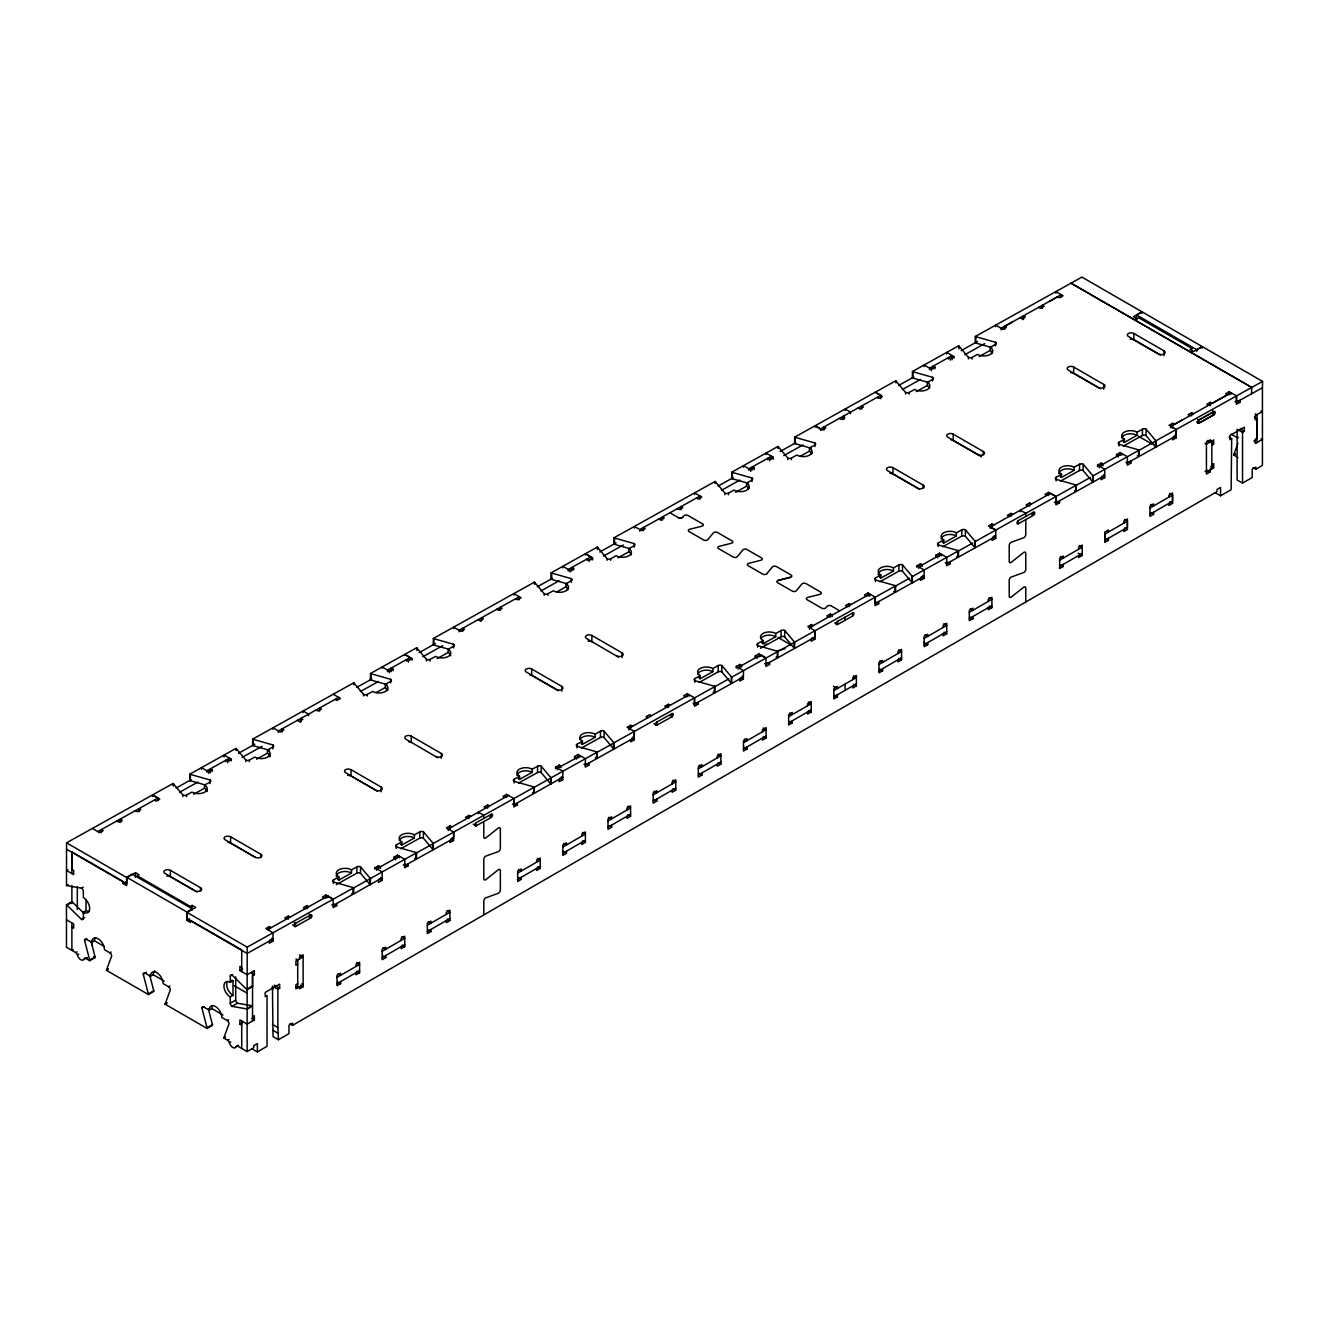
<?xml version="1.0" encoding="UTF-8"?>
<svg xmlns="http://www.w3.org/2000/svg" width="1329" height="1329" viewBox="0 0 1329 1329"><rect width="100%" height="100%" fill="white"/><g stroke="black" fill="none" stroke-linecap="round" stroke-linejoin="round"><path stroke-width="1.5" d="M252.543 971.599L252.543 986.6L247.128 989.723L247.211 947.145L353.697 887.805L353.597 894.118A2.558 1.445 0.9 0 0 353.016 893.852L351.786 893.52M303.128 712.577L303.128 711.015L308.544 714.138L308.544 715.716M478.374 813.747L478.374 812.185L483.789 815.325L483.789 818.448M1127.391 521.084L1127.391 527.347L1104.798 540.388L1104.798 534.125L1127.391 521.084L1124.5 519.423M1169.653 493.341L1172.543 495.019L1172.543 501.266L1149.967 514.306M1254.294 417.223L1257.001 418.801L1257.001 438.271L1255.207 439.301L1255.207 443.487L1262.434 439.301M585.391 554.924L585.408 553.728L592.634 557.898L592.601 559.874M272.993 729.372L273.026 727.794L280.22 731.98L283.841 729.97L282.03 728.923L281.981 732.08M278.425 732.495L278.442 730.917L338.662 697.376M382.154 668.155L382.171 666.975L389.397 671.145L393.019 669.135L392.985 670.713M404.73 655.579L404.747 654.4L411.973 658.569L411.957 660.148M448.238 830.542L448.255 828.964L508.475 795.406M449.983 840.41L449.95 842.52L453.554 840.509L453.687 832.087L446.428 827.934L450.049 825.924L451.86 826.97M453.654 628.7L453.687 627.122L513.891 593.548L513.874 595.093M459.086 631.84L459.103 630.262L519.307 596.688L519.274 599.794M504.837 797.433L503.026 796.403L506.648 794.393L513.891 798.546L513.775 806.952L517.38 804.942L517.413 802.832M512.413 804.095L513.775 804.876L562.748 777.199M583.963 764.225L585.325 764.607M628.899 729.887L628.916 728.309L689.136 694.718L689.103 696.263M630.644 739.755L630.611 741.864L634.215 739.838L634.348 731.432L627.089 727.279L630.71 725.269L632.504 726.298M634.315 528.045L634.348 526.467L641.625 530.603L645.246 528.593L643.435 527.547L643.386 530.703M639.731 531.168L639.764 529.59L699.968 496.049L699.934 499.139M694.535 494.454L694.552 492.926L701.845 497.046L698.24 499.073L696.429 498.026M713.092 692.193L714.321 692.542A2.558 1.445 0.9 0 1 714.919 692.791L715.019 686.478L694.535 697.891L694.436 706.297L698.041 704.287L698.074 702.177M809.56 629.215L809.577 627.637L869.797 594.096L869.764 596.14M811.305 639.099L811.271 641.193L814.876 639.183L814.993 630.777M866.242 596.073L864.448 595.027L868.053 593.016L875.279 597.186L875.08 605.642L878.702 603.632L878.735 601.522M995.637 326.718L995.654 325.14L1002.863 329.326L1006.468 327.316L1004.658 326.286L1004.608 329.426M1001.053 329.858L1001.086 328.28L1012.366 321.983M1055.841 293.177L1055.874 291.599L1081.889 277.096L1262.55 381.406L1262.45 387.719L1236.402 402.222L1235.056 401.441M1061.256 296.832L1061.29 294.722L1049.993 301.002M1170.882 427.888L1170.899 426.327L1182.195 420.03M1172.61 437.773L1172.577 439.866L1176.198 437.856L1176.315 429.45L1262.55 381.406M1231.086 394.348L1231.103 392.769L1212.297 403.252M1125.929 462.243L1127.291 463.024L1176.198 435.779L1176.281 429.466L1169.055 425.297L1172.676 423.286L1174.487 424.316L1227.464 394.796L1225.654 393.749L1229.275 391.739L1236.535 395.892L1236.402 404.315L1240.023 402.305L1240.057 400.195M66.865 885.596A2.558 1.479 60 0 1 66.467 885.43L66.55 842.835L173.036 783.495A2.558 1.445 0.9 0 1 173.385 783.745M101.336 832.735L101.369 829.578L103.18 830.625L99.575 832.635L92.349 828.465M120.291 822.169L120.341 819.013L122.152 820.059L118.53 822.07L116.736 821.023M271.548 938.291L272.91 939.071L247.111 953.458L186.891 918.688L186.99 912.375L195.712 907.508L192.107 905.414L190.296 906.428L137.302 875.828L139.113 874.831L135.492 872.738L126.77 877.605L126.67 883.918L66.45 849.148M135.425 877.472L135.492 872.738M138.964 811.77L139.013 808.613L140.808 809.66L137.203 811.67L135.392 810.624M152.553 796.486L152.569 794.908L158.001 798.031L157.952 800.656M196.891 892.008L170.328 876.675L170.428 870.362A3.837 2.176 0.9 0 0 165.012 870.312A3.837 2.176 0.9 0 0 165.012 873.386L195.114 890.762A3.837 2.176 0.9 0 0 200.529 890.812A3.837 2.176 0.9 0 0 200.529 887.739L170.428 870.362M173.019 785.074L173.036 783.495M173.451 786.203L173.484 783.844L182.937 795.074L182.904 796.652M186.525 796.686L186.542 795.107L191.957 792.084A8.938 5.067 0.9 0 0 204.6 792.217A8.938 5.067 0.9 0 0 204.6 785.04L210.032 782.017A2.558 1.445 0.9 0 0 210.032 779.973L190.396 774.408A2.558 1.445 0.9 0 1 189.798 774.159L189.715 780.472A2.558 1.445 0.9 0 0 190.296 780.721L205.015 784.891M190.296 780.721L190.396 774.408M192.024 910.149L192.107 905.414M201.493 769.209L201.51 767.63L208.736 771.8L212.358 769.79L212.324 771.368M200.48 890.895L200.529 887.739M207.158 791.536A8.938 5.067 0.9 0 0 204.55 788.197L204.6 785.04M206.909 772.348L206.942 770.77L229.518 758.178L229.468 760.819M208.719 773.378L208.736 771.8M209.999 783.595L210.032 779.973M210.48 772.697L210.547 768.743L212.358 769.79M224.069 757.032L224.086 755.055L231.312 759.224L231.296 760.803M225.88 761.766L225.897 760.188L227.708 761.235L231.312 759.224M227.691 762.813L227.708 761.235M255.334 857.438L230.532 843.118L230.631 836.805A3.837 2.176 0.9 0 0 225.216 836.755A3.837 2.176 0.9 0 0 225.216 839.828L255.318 857.222A3.837 2.176 0.9 0 0 260.75 857.271A3.837 2.176 0.9 0 0 260.75 854.198L230.631 836.805M235.897 750.038L235.931 748.46L189.798 774.159M236.346 750.37L236.363 748.792A2.558 1.445 0.9 0 0 235.931 748.46M245.799 761.6L245.815 760.022L236.363 748.792M249.403 761.65L249.437 760.072L254.852 757.048A8.938 5.067 0.9 0 0 267.494 757.181A8.938 5.067 0.9 0 0 267.494 750.005L272.91 746.981A2.558 1.445 0.9 0 0 272.91 744.938L253.291 739.373A2.558 1.445 0.9 0 1 252.693 739.123L252.61 745.436A2.558 1.445 0.9 0 0 253.191 745.685L269.139 750.204M253.191 745.685L253.291 739.373M260.7 857.355L260.75 854.198M270.069 756.865A8.938 5.067 0.9 0 0 267.445 753.161L267.494 750.005M269.338 929.735L269.388 926.579L271.199 927.625M269.322 941.082L269.289 943.175L272.894 941.165L273.026 932.759L265.783 928.589L269.388 926.579M272.894 748.958L272.91 744.938M288.31 919.17L288.36 916.013L290.154 917.06M300.952 721.514L301.002 718.358L302.813 719.388L299.191 721.414L297.38 720.368M306.966 908.77L307.016 905.614L308.826 906.66M310.537 918.106L310.587 914.95L309.258 914.153M319.625 711.115L319.658 707.958L321.468 708.988L317.864 711.015L316.053 709.968M325.937 898.205L325.987 895.048L333.214 899.218L333.114 907.624L336.719 905.614L336.752 903.504M327.798 897.656L327.814 896.078L333.23 899.201M333.463 883.569L333.479 879.948L338.895 876.924A8.938 5.067 0.9 0 1 338.895 869.747A8.938 5.067 0.9 0 1 351.537 869.88L356.953 866.857A2.558 1.445 0.9 0 1 360.574 866.89L370.027 878.12A2.558 1.445 0.9 0 0 370.459 878.469L370.376 884.765A2.558 1.445 0.9 0 1 370.027 884.516M351.537 869.88L351.487 873.037L338.845 880.08L338.895 876.924M377.552 791.353L350.989 776.003L351.089 769.707A3.837 2.176 0.9 0 0 345.656 769.641A3.837 2.176 0.9 0 0 345.656 772.714L375.775 790.107A3.837 2.176 0.9 0 0 381.19 790.157A3.837 2.176 0.9 0 0 381.19 787.084L351.089 769.707M353.664 684.418L353.697 682.84L252.693 739.123M354.112 684.767L354.129 683.189A2.558 1.445 0.9 0 0 353.697 682.84M353.016 893.852L353.099 887.556L333.479 881.991A2.558 1.445 0.9 0 1 333.479 879.948M336.32 884.616L356.87 873.17L356.953 866.857M370.027 878.12L369.927 884.433L360.475 873.203L360.574 866.89M363.565 695.981L363.581 694.402L354.129 683.189M367.169 696.031L367.203 694.452L372.618 691.429A8.938 5.067 0.9 0 0 385.26 691.562A8.938 5.067 0.9 0 0 385.26 684.385L390.676 681.362A2.558 1.445 0.9 0 0 390.676 679.318L371.057 673.753A2.558 1.445 0.9 0 1 370.459 673.504L370.376 679.817A2.558 1.445 0.9 0 0 370.957 680.066L386.905 684.585M370.957 680.066L371.057 673.753M374.928 869.349L374.944 867.771L378.566 865.744L380.36 866.79L380.343 868.369M376.722 870.379L376.755 868.801L399.331 856.225L399.315 857.803M378.516 868.518L378.566 865.744M378.466 880.263L378.433 882.373L382.054 880.346L382.171 871.94L374.944 867.771M381.124 791.818L381.19 787.084M387.769 690.499A8.938 5.067 0.9 0 0 385.211 687.542L385.26 684.385M387.57 671.677L387.586 670.098L410.179 657.523L410.146 659.633M389.38 672.723L389.397 671.145M390.66 682.94L390.676 679.318M391.158 671.643L391.208 668.088L393.019 669.135M393.882 858.767L393.916 857.188L397.521 855.178L404.747 859.348L404.631 867.771L408.236 865.76L408.269 863.651M395.693 859.813L395.726 858.235L393.916 857.188M396.341 848.517L396.374 844.895L401.79 841.872A8.938 5.067 0.9 0 1 401.79 834.712A8.938 5.067 0.9 0 1 414.432 834.828L419.848 831.821A2.558 1.445 0.9 0 1 423.469 831.854L432.922 843.084A2.558 1.445 0.9 0 0 433.354 843.417L433.254 849.729A2.558 1.445 0.9 0 1 432.905 849.48M397.487 857.953L397.521 855.178M414.432 834.828L414.382 837.984L401.74 845.028L401.79 841.872M406.541 661.111L406.558 659.533L408.368 660.579L411.973 658.569M408.335 662.158L408.368 660.579M437.773 757.796L405.877 739.173A3.837 2.176 0.9 0 1 405.877 736.1A3.837 2.176 0.9 0 1 411.292 736.15L411.193 742.462A3.837 2.176 0.9 0 0 408.701 741.798M416.558 649.383L416.592 647.804L370.459 673.504M416.99 650.512L417.024 648.137A2.558 1.445 0.9 0 0 416.592 647.804M415.994 852.504A2.558 1.445 0.9 0 1 416.592 852.769L416.492 859.066A2.558 1.445 0.9 0 0 415.894 858.816L415.994 852.504L396.374 846.938A2.558 1.445 0.9 0 1 396.374 844.895M400.677 848.749L419.765 838.117L419.848 831.821M432.922 843.084L432.822 849.397L423.37 838.167L423.469 831.854M426.459 660.945L426.476 659.367L417.024 648.137M430.064 660.978L430.098 659.4L435.513 656.376A8.938 5.067 0.9 0 0 448.155 656.509A8.938 5.067 0.9 0 0 448.155 649.333L453.571 646.326A2.558 1.445 0.9 0 0 453.571 644.266L433.952 638.717A2.558 1.445 0.9 0 1 433.354 638.452L433.254 644.764A2.558 1.445 0.9 0 0 433.852 645.03L448.571 649.2M433.852 645.03L433.952 638.717M441.328 758.261L441.394 753.526L411.292 736.15M450.714 655.828A8.938 5.067 0.9 0 0 448.106 652.489L448.155 649.333M449.999 829.08L450.049 825.924M453.554 647.904L453.571 644.266M403.302 864.88L404.664 865.677L453.571 838.416L453.654 832.104M462.642 631.408L462.691 628.252L464.502 629.298L460.881 631.308L453.654 627.138L433.354 638.452M468.971 818.514L469.004 815.358L470.815 816.388M491.215 817.435A1.91 1.113 -60 0 0 492.594 815.092A1.91 1.113 -60 0 0 491.265 814.278L476.214 822.668L476.147 825.841L473.257 824.163M487.627 808.115L487.677 804.959L489.487 805.989M476.214 822.668A1.91 1.113 -60 0 0 474.835 825.01A1.91 1.113 -60 0 0 476.164 825.824L491.198 817.451L491.248 814.295M500.269 610.443L500.319 607.287L502.129 608.333L498.508 610.343L496.714 609.297M506.598 797.533L506.648 794.393M513.775 804.876L513.874 798.563M514.107 782.914L514.14 779.276L519.556 776.252A8.938 5.067 0.9 0 1 519.556 769.092A8.938 5.067 0.9 0 1 532.198 769.209L537.614 766.202A2.558 1.445 0.9 0 1 541.235 766.235L550.688 777.465A2.558 1.445 0.9 0 0 551.12 777.797L551.02 784.11A2.558 1.445 0.9 0 1 550.671 783.861M532.198 769.209L532.148 772.365L519.506 779.409L519.556 776.252M558.213 690.681L531.65 675.348L531.733 669.035A3.837 2.176 0.9 0 0 526.317 668.985A3.837 2.176 0.9 0 0 526.317 672.059L556.436 689.435A3.837 2.176 0.9 0 0 561.851 689.502A3.837 2.176 0.9 0 0 561.851 686.428L531.733 669.035M534.324 583.763L534.358 582.185L513.874 593.598L521.101 597.768L517.479 599.778L515.669 598.731M534.773 584.096L534.79 582.517A2.558 1.445 0.9 0 0 534.358 582.185M533.76 786.884A2.558 1.445 0.9 0 1 534.358 787.15L534.258 793.463A2.558 1.445 0.9 0 0 533.66 793.197L533.76 786.884L514.14 781.336A2.558 1.445 0.9 0 1 514.14 779.276M518.443 783.13L537.531 772.514L537.614 766.202M550.688 777.465L550.588 783.778L541.136 772.548L541.235 766.235M544.226 595.326L544.242 593.747L534.79 582.517M547.83 595.359L547.864 593.781L553.279 590.774A8.938 5.067 0.9 0 0 565.921 590.89A8.938 5.067 0.9 0 0 565.921 583.713L571.337 580.707A2.558 1.445 0.9 0 0 571.337 578.647L551.718 573.098A2.558 1.445 0.9 0 1 551.12 572.832L551.02 579.145A2.558 1.445 0.9 0 0 551.618 579.411L567.566 583.929M551.618 579.411L551.718 573.098M555.588 768.677L555.605 767.099L559.21 765.089L561.021 766.135L561.004 767.713M557.383 769.724L557.416 768.145L580.441 755.819M559.177 767.464L559.21 765.089M559.127 779.608L559.094 781.701L562.699 779.691L562.832 771.269L555.605 767.099M562.815 567.898L562.832 566.32L570.058 570.49L573.663 568.48L573.646 570.058M561.785 691.163L561.851 686.428M568.314 589.478A8.938 5.067 0.9 0 0 565.872 586.87L565.921 583.713M568.231 571.021L568.247 569.443L590.824 556.868L590.79 560.024M570.025 572.068L570.058 570.49M571.32 582.285L571.337 578.647M571.802 570.988L571.869 567.433L573.663 568.48M574.543 758.111L574.577 756.533L578.181 754.523L585.408 758.693L585.292 767.115L588.897 765.105L588.93 762.996M576.354 759.158L576.371 757.58L574.577 756.533M577.002 747.862L577.035 744.24L582.451 741.217A8.938 5.067 0.9 0 1 582.451 734.04A8.938 5.067 0.9 0 1 595.093 734.173L600.509 731.149A2.558 1.445 0.9 0 1 604.13 731.183L613.566 742.413L613.483 748.725L604.03 737.495L604.13 731.183M578.132 758.078L578.181 754.523M579.959 757.148L579.992 755.57M595.093 734.173L595.043 737.329L582.401 744.373L582.451 741.217M587.185 560.456L587.219 558.878L589.029 559.924L592.634 557.898M588.996 561.502L589.029 559.924M618.417 657.141L586.538 638.501A3.837 2.176 0.9 0 1 586.538 635.428A3.837 2.176 0.9 0 1 591.953 635.495L591.854 641.807A3.837 2.176 0.9 0 0 587.966 641.226M597.219 548.711L597.236 547.133L551.12 572.832M597.651 549.458L597.685 547.482A2.558 1.445 0.9 0 0 597.236 547.133M596.655 751.849A2.558 1.445 0.9 0 1 597.253 752.098L597.153 758.41A2.558 1.445 0.9 0 0 596.555 758.161L596.655 751.849L577.035 746.283A2.558 1.445 0.9 0 1 577.035 744.24M581.338 748.094L600.409 737.462L600.509 731.149M607.104 560.29L607.137 558.712L597.685 547.482M610.725 560.323L610.742 558.745L616.174 555.721A8.938 5.067 0.9 0 0 628.816 555.854A8.938 5.067 0.9 0 0 628.816 548.678L634.232 545.654A2.558 1.445 0.9 0 0 634.232 543.611L614.613 538.046A2.558 1.445 0.9 0 1 614.015 537.796L613.915 544.109A2.558 1.445 0.9 0 0 614.513 544.358L630.461 548.877M614.513 544.358L614.613 538.046M613.666 742.512A2.558 1.445 0.9 0 0 614.015 742.761L613.915 749.074A2.558 1.445 0.9 0 1 613.566 748.825M621.989 657.606L622.055 652.871L591.953 635.495M631.308 554.808A8.938 5.067 0.9 0 0 628.767 551.834L628.816 548.678M630.66 728.408L630.71 725.269M634.199 547.232L634.232 543.611M585.308 765.006L634.215 737.761L634.315 731.448M671.876 716.78A1.91 1.113 -60 0 0 673.255 714.437A1.91 1.113 -60 0 0 671.926 713.623L656.875 722.012L656.808 725.169L653.918 723.508M668.288 707.443L668.337 704.287L670.148 705.334M656.875 722.012A1.91 1.113 -60 0 0 655.496 724.338A1.91 1.113 -60 0 0 656.825 725.169L671.859 716.796L671.909 713.64M681.029 509.738L681.079 506.582L682.89 507.628L679.269 509.638L677.458 508.592M687.259 696.878L687.309 693.721L694.552 697.858L694.436 704.204L693.073 703.423M694.768 682.242L694.785 678.621L700.217 675.597A8.938 5.067 0.9 0 1 700.217 668.421A8.938 5.067 0.9 0 1 712.859 668.553L718.275 665.53A2.558 1.445 0.9 0 1 721.88 665.563L731.332 676.793L731.249 683.106L721.797 671.876L721.88 665.563M712.859 668.553L712.809 671.71L700.167 678.754L700.217 675.597M714.985 483.091L715.002 481.513L614.015 537.796M715.434 483.44L715.451 481.862A2.558 1.445 0.9 0 0 715.002 481.513M714.321 692.542L714.421 686.229L694.801 680.664A2.558 1.445 0.9 0 1 694.785 678.621M699.104 682.475L718.175 671.843L718.275 665.53M724.87 494.67L724.903 493.092L715.451 481.862M728.491 494.704L728.508 493.125L733.94 490.102A8.938 5.067 0.9 0 0 746.582 490.235A8.938 5.067 0.9 0 0 746.582 483.058L751.998 480.035A2.558 1.445 0.9 0 0 751.998 477.991L732.379 472.426A2.558 1.445 0.9 0 1 731.781 472.177L731.681 478.49A2.558 1.445 0.9 0 0 732.279 478.739L748.227 483.258M732.279 478.739L732.379 472.426M731.432 676.893A2.558 1.445 0.9 0 0 731.781 677.142L731.681 683.455A2.558 1.445 0.9 0 1 731.332 683.206M736.233 668.022L736.266 666.444L739.871 664.434L741.682 665.48L741.665 667.058M738.044 669.068L738.077 667.49L760.653 654.898L766.069 658.038L765.936 666.444L769.557 664.434L769.591 662.34M739.821 667.989L739.871 664.434M739.788 678.936L739.755 681.046L743.36 679.036L743.492 670.613L736.266 666.444M743.459 467.227L743.492 465.648L750.719 469.818L754.324 467.808L754.307 469.386M748.808 488.457A8.938 5.067 0.9 0 0 746.533 486.215L746.582 483.058M748.891 470.366L748.908 468.788L771.484 456.196L771.435 459.352M750.686 471.396L750.719 469.818M751.965 481.613L751.998 477.991M752.48 469.918L752.513 466.761L754.324 467.808M755.204 657.456L755.221 655.878L758.842 653.868L761.102 655.164M757.015 658.503L757.032 656.925L755.221 655.878M757.663 647.206L757.68 643.568L763.095 640.561A8.938 5.067 0.9 0 1 763.095 633.385A8.938 5.067 0.9 0 1 775.754 633.518L781.17 630.494A2.558 1.445 0.9 0 1 784.774 630.527L794.227 641.757L794.127 648.07L784.691 636.84L784.774 630.527M758.793 657.024L758.842 653.868M760.62 656.476L760.653 654.898M775.754 633.518L775.704 636.674L763.062 643.718L763.095 640.561M766.052 454.651L766.069 453.073L773.295 457.242L773.262 459.219M767.846 459.784L767.88 458.206L769.674 459.253L773.295 457.242M769.657 460.831L769.674 459.253M777.88 448.056L777.897 446.478L731.781 472.177M778.312 448.405L778.345 446.826L787.798 458.04L787.765 459.618M777.315 651.177A2.558 1.445 0.9 0 1 777.897 651.443L777.814 657.755A2.558 1.445 0.9 0 0 777.216 657.49L777.315 651.177L757.68 645.628A2.558 1.445 0.9 0 1 757.68 643.568M760.52 648.253L781.07 636.807L781.17 630.494M791.386 459.668L791.403 458.09L796.819 455.066A8.938 5.067 0.9 0 0 809.477 455.199A8.938 5.067 0.9 0 0 809.477 448.023L814.893 444.999A2.558 1.445 0.9 0 0 814.893 442.956L795.257 437.391A2.558 1.445 0.9 0 1 794.676 437.141L794.576 443.454A2.558 1.445 0.9 0 0 795.174 443.703L811.105 448.222M795.174 443.703L795.257 437.391M794.327 641.841A2.558 1.445 0.9 0 0 794.676 642.09L794.576 648.402A2.558 1.445 0.9 0 1 794.227 648.153M811.869 453.77A8.938 5.067 0.9 0 0 809.427 451.179L809.477 448.023M811.404 627.703L811.438 624.547L813.248 625.594M814.86 446.577L814.893 442.956M815.159 427.273L815.192 425.695L820.608 428.835L880.828 395.278L880.762 398.65M820.591 430.413L820.608 428.835M823.963 430.098L824.013 426.941L825.807 427.988L822.202 429.998L814.976 425.828M830.359 617.138L830.409 613.981L832.22 615.028L832.187 616.606M837.586 621.308L837.536 624.464A1.91 1.113 -60 0 1 836.157 623.683A1.91 1.113 -60 0 1 837.536 621.357L852.653 612.918A1.91 1.113 -60 0 1 853.916 613.782A1.91 1.113 -60 0 1 852.537 616.108L837.486 624.497L834.645 622.803M842.918 419.532L842.968 416.376L844.779 417.406L841.174 419.432L839.363 418.386M845.061 620.278L845.128 617.105M849.048 606.738L849.081 603.582L850.892 604.629M852.603 616.075L852.653 612.918M861.591 409.133L861.641 405.976L863.451 407.006L859.83 409.033L858.019 407.986M868.003 596.173L868.053 593.016M875.429 581.587L875.446 577.965L880.861 574.942A8.938 5.067 0.9 0 1 880.861 567.765A8.938 5.067 0.9 0 1 893.52 567.898L898.936 564.875A2.558 1.445 0.9 0 1 902.541 564.908L911.993 576.138L911.893 582.451L902.457 571.221L902.541 564.908M875.279 597.186L875.18 603.499L924.054 576.271L922.691 575.49M893.52 567.898L893.47 571.055L880.828 578.098L880.861 574.942M919.518 489.371L892.955 474.038L893.055 467.725A3.837 2.176 0.9 0 0 887.639 467.658A3.837 2.176 0.9 0 0 887.639 470.732L917.741 488.125A3.837 2.176 0.9 0 0 923.157 488.175A3.837 2.176 0.9 0 0 923.157 485.102L893.055 467.725M895.646 382.436L895.663 380.858L794.676 437.141M896.078 382.785L896.111 381.207L905.564 392.437L905.531 393.999M895.081 585.574A2.558 1.445 0.9 0 1 895.663 585.823L895.58 592.136A2.558 1.445 0.9 0 0 894.982 591.887L895.081 585.574L875.446 580.009A2.558 1.445 0.9 0 1 875.446 577.965M879.765 581.82L898.836 571.188L898.936 564.875M909.152 394.048L909.169 392.47L914.585 389.447A8.938 5.067 0.9 0 0 927.243 389.58A8.938 5.067 0.9 0 0 927.243 382.403L932.659 379.38A2.558 1.445 0.9 0 0 932.659 377.336L913.023 371.771A2.558 1.445 0.9 0 1 912.442 371.522L912.342 377.835A2.558 1.445 0.9 0 0 912.94 378.084L928.871 382.602M912.94 378.084L913.023 371.771M912.093 576.238A2.558 1.445 0.9 0 0 912.442 576.487L912.342 582.8A2.558 1.445 0.9 0 1 911.993 582.534M916.894 567.367L916.927 565.789L920.532 563.778L922.343 564.808L922.309 566.387M918.704 568.397L918.738 566.818L941.314 554.243L941.281 555.821M920.482 566.918L920.532 563.778M920.449 578.281L920.416 580.374L924.02 578.364L924.153 569.958L916.927 565.789M924.12 366.571L924.153 364.993L931.38 369.163L934.985 367.153L934.968 368.731M923.123 488.258L923.157 485.102M929.619 388.151A8.938 5.067 0.9 0 0 927.193 385.56L927.243 382.403M929.552 369.695L929.569 368.116L952.145 355.541L952.079 359.744M931.347 370.741L931.38 369.163M932.626 380.958L932.659 377.336M933.141 368.864L933.174 366.106L934.985 367.153M935.865 556.801L935.882 555.223L939.503 553.196L946.73 557.366L946.597 565.789L950.218 563.778L950.252 561.669M937.676 557.831L937.693 556.253L935.882 555.223M938.307 545.671L938.34 542.913L943.756 539.89A8.938 5.067 0.9 0 1 943.756 532.73A8.938 5.067 0.9 0 1 956.398 532.846L961.831 529.839A2.558 1.445 0.9 0 1 965.435 529.872L974.888 541.102A2.558 1.445 0.9 0 0 975.336 541.435L975.237 547.747A2.558 1.445 0.9 0 1 974.888 547.498M938.324 546.551L938.34 544.973A2.558 1.445 0.9 0 1 938.34 542.913M939.453 556.353L939.503 553.196M956.398 532.846L956.365 536.002L943.706 543.046L943.756 539.89M946.697 353.996L946.73 352.418L953.956 356.587L953.923 358.165M948.507 359.129L948.524 357.551L950.335 358.597L953.956 356.587M950.318 360.176L950.335 358.597M981.516 456.844L953.175 440.48L953.258 434.168A3.837 2.176 0.9 0 0 947.843 434.118A3.837 2.176 0.9 0 0 947.843 437.191L977.961 454.568A3.837 2.176 0.9 0 0 983.377 454.634A3.837 2.176 0.9 0 0 983.377 451.561L953.258 434.168M958.541 347.401L958.558 345.822L912.442 371.522M958.957 348.912L959.006 346.155A2.558 1.445 0.9 0 0 958.558 345.822M957.96 550.522A2.558 1.445 0.9 0 1 958.558 550.787L958.458 557.1A2.558 1.445 0.9 0 0 957.877 556.834L957.96 550.522L938.34 544.973M942.643 546.767L961.731 536.152L961.831 529.839M974.888 541.102L974.788 547.415L965.336 536.185L965.435 529.872M968.426 358.963L968.459 357.385L959.006 346.155M972.047 358.996L972.064 357.418L977.479 354.411A8.938 5.067 0.9 0 0 990.122 354.527A8.938 5.067 0.9 0 0 990.122 347.351L995.554 344.344A2.558 1.445 0.9 0 0 995.537 342.284L975.918 336.735A2.558 1.445 0.9 0 1 975.32 336.47L975.237 342.782A2.558 1.445 0.9 0 0 975.818 343.048L991.766 347.567M975.818 343.048L975.918 336.735M983.327 454.701L983.377 451.561M992.364 352.75A8.938 5.067 0.9 0 0 990.072 350.507L990.122 347.351M990.404 528.46L990.421 526.882L1050.641 493.325L1056.057 496.448L1055.924 504.87L1059.545 502.86L1059.578 500.751M991.966 527.098L992.015 523.942L993.826 524.988M992.132 538.328L992.115 540.438L995.72 538.428L995.853 530.005L990.421 526.882M995.521 345.922L995.537 342.284M1010.937 516.532L1010.987 513.376L1012.798 514.423M1023.579 318.86L1023.629 315.704L1025.44 316.751L1021.818 318.761L1020.024 317.731M1029.61 506.133L1029.643 502.977L1031.454 504.007M1033.214 512.313L1033.165 515.469L1031.819 514.688M1042.252 308.461L1042.301 305.305L1044.096 306.351L1040.491 308.361L1038.68 307.331M1048.564 495.567L1048.614 492.411L1055.841 496.581L1055.741 502.894L1054.395 502.113M1056.09 480.932L1056.106 477.294L1061.522 474.287A8.938 5.067 0.9 0 1 1061.522 467.11A8.938 5.067 0.9 0 1 1074.164 467.227L1079.597 464.22A2.558 1.445 0.9 0 1 1083.201 464.253L1092.654 475.483A2.558 1.445 0.9 0 0 1093.102 475.815L1093.003 482.128A2.558 1.445 0.9 0 1 1092.654 481.879M1074.164 467.227L1074.131 470.383L1061.472 477.427L1061.522 474.287M1100.179 388.716L1073.616 373.366L1073.716 367.053A3.837 2.176 0.9 0 0 1068.3 367.003A3.837 2.176 0.9 0 0 1068.3 370.077L1098.402 387.453A3.837 2.176 0.9 0 0 1103.818 387.52A3.837 2.176 0.9 0 0 1103.818 384.446L1073.716 367.053M1075.726 484.902A2.558 1.445 0.9 0 1 1076.324 485.168L1076.224 491.481A2.558 1.445 0.9 0 0 1075.643 491.215L1075.726 484.902L1056.106 479.354A2.558 1.445 0.9 0 1 1056.106 477.294M1060.409 481.164L1079.497 470.532L1079.597 464.22M1092.654 475.483L1092.554 481.796L1083.102 470.566L1083.201 464.253M1097.555 466.695L1097.571 465.117L1101.193 463.107L1103.004 464.153L1102.97 465.731M1099.365 467.742L1099.382 466.163L1121.975 453.588L1121.942 455.166M1101.143 465.864L1101.193 463.107M1101.093 477.609L1101.076 479.719L1104.681 477.709L1104.798 469.303L1097.571 465.117M1103.751 389.181L1103.818 384.446M1116.526 456.129L1116.543 454.551L1120.164 452.541L1127.391 456.711L1127.258 465.133L1130.879 463.107L1130.913 461.013M1118.32 457.176L1118.353 455.598L1116.543 454.551M1118.968 444.617L1119.001 442.258L1124.417 439.234A8.938 5.067 0.9 0 1 1124.417 432.058A8.938 5.067 0.9 0 1 1137.059 432.191L1142.475 429.167A2.558 1.445 0.9 0 1 1146.096 429.201L1155.549 440.431A2.558 1.445 0.9 0 0 1155.981 440.779L1155.898 447.092A2.558 1.445 0.9 0 1 1155.549 446.843M1118.968 445.879L1119.001 444.301A2.558 1.445 0.9 0 1 1119.001 442.258M1120.114 455.299L1120.164 452.541M1137.059 432.191L1137.009 435.347L1124.367 442.391L1124.417 439.234M1160.4 355.159L1133.82 339.825L1133.919 333.513A3.837 2.176 0.9 0 0 1128.504 333.446A3.837 2.176 0.9 0 0 1128.504 336.536L1158.606 353.913A3.837 2.176 0.9 0 0 1164.038 353.963A3.837 2.176 0.9 0 0 1164.038 350.889L1133.919 333.513M1138.621 449.866A2.558 1.445 0.9 0 1 1139.219 450.116L1139.119 456.428A2.558 1.445 0.9 0 0 1138.538 456.179L1138.621 449.866L1119.001 444.301M1123.304 446.112L1142.392 435.48L1142.475 429.167M1155.549 440.431L1155.449 446.743L1145.997 435.513L1146.096 429.201M1163.955 355.624L1164.038 350.889M1172.61 428.021L1172.676 423.286M1191.748 351.57L1191.781 348.414L1138.787 317.814L1136.993 318.827L1133.371 316.734L1142.109 311.866M1191.598 415.861L1191.648 412.704L1193.442 413.751M1196.781 422.007L1198.808 423.187L1198.824 420.047L1197.495 419.25M1210.254 405.461L1210.304 402.305L1212.114 403.351M1212.546 410.844L1213.909 411.625L1213.826 414.814L1198.775 423.203A1.91 1.113 -60 0 1 1197.479 422.356A1.91 1.113 -60 0 1 1198.858 420.03L1213.909 411.625A1.91 1.113 -60 0 1 1215.238 412.455A1.91 1.113 -60 0 1 1213.859 414.781L1198.808 423.187M1229.225 394.896L1229.275 391.739M1236.402 402.222L1236.502 395.909M1251.553 393.783L1251.719 387.437L1071.008 283.177L1251.719 387.437M331.768 904.75L333.114 905.531L382.087 877.854M251.945 1048.78L257.361 1051.903L257.361 1043.564L253.756 1045.641L253.756 1047.734L247.128 1051.555L237.891 1046.222A2.558 1.479 60 0 0 236.197 1046.637A5.117 2.957 60 0 1 232.791 1047.451A5.117 2.957 60 0 1 229.385 1042.7A2.558 1.479 60 0 0 227.674 1040.325L223.87 1038.132A2.558 1.479 60 0 1 223.92 1037.667L229.037 1023.729A2.558 1.479 60 0 0 227.226 1020.589L221.81 1017.466A8.938 5.166 60 0 0 215.481 1006.518A8.938 5.166 60 0 0 209.151 1010.156L203.736 1007.033A2.558 1.479 60 0 0 201.925 1008.08L207.025 1027.799A2.558 1.479 60 0 1 207.091 1028.447L212.507 1025.307A2.558 1.479 60 0 0 212.441 1024.676L208.371 1008.894M1237.964 457.558A2.558 1.479 60 0 0 1237.565 457.276L1233.744 455.083A2.558 1.479 60 0 1 1233.794 454.651L1237.964 443.271M669.932 512.795L678.488 517.712A2.558 1.445 0.9 0 0 682.591 517.346L683.903 515.768A2.558 1.445 0.9 0 1 687.94 515.469L702.559 523.892A2.558 1.445 0.9 0 1 701.978 526.184L689.685 529.274A2.558 1.445 0.9 0 0 689.087 531.583L703.706 540.006A2.558 1.445 0.9 0 0 707.759 539.707L713.407 532.796A2.558 1.445 0.9 0 1 717.461 532.497L732.08 540.936A2.558 1.445 0.9 0 1 731.482 543.229L719.188 546.319A2.558 1.445 0.9 0 0 718.59 548.611L733.209 557.034A2.558 1.445 0.9 0 0 737.263 556.735L742.911 549.841A2.558 1.445 0.9 0 1 746.964 549.541L761.583 557.964A2.558 1.445 0.9 0 1 760.985 560.257L748.692 563.346A2.558 1.445 0.9 0 0 748.094 565.656L762.713 574.078A2.558 1.445 0.9 0 0 766.767 573.779M766.767 573.779L772.431 566.868A2.558 1.445 0.9 0 1 776.485 566.569L791.087 575.008A2.558 1.445 0.9 0 1 790.489 577.301L778.196 580.391A2.558 1.445 0.9 0 0 777.615 582.683L792.234 591.106A2.558 1.445 0.9 0 0 796.287 590.807L801.935 583.913A2.558 1.445 0.9 0 1 805.989 583.614L820.591 592.036A2.558 1.445 0.9 0 1 819.993 594.329L807.716 597.419A2.558 1.445 0.9 0 0 807.118 599.728L821.737 608.15A2.558 1.445 0.9 0 0 825.791 607.851L827.087 606.273A2.558 1.445 0.9 0 1 831.19 605.908L839.762 610.825M67.829 869.631L66.467 870.429L73.693 874.598L73.693 870.429L71.882 869.382L71.882 851.889L123.082 881.426L123.082 883.519L126.687 885.612L126.687 877.256L132.103 874.133L192.323 908.903L186.907 912.026L126.687 877.256M66.467 885.43L68.161 884.449M66.982 885.629L81.518 888.154L83.212 887.174M87.265 957.694L85.92 958.475A2.558 1.479 60 0 0 84.209 958.89A5.117 2.957 60 0 1 80.803 959.704A5.117 2.957 60 0 1 77.398 954.953A2.558 1.479 60 0 0 75.703 952.577L66.467 947.245L66.467 904.783L71.882 901.66A2.558 1.479 60 0 1 72.397 902.042L84.043 913.455M66.467 904.783A2.558 1.479 60 0 1 66.982 905.182L72.397 902.042M123.082 883.519L125.79 881.958M66.982 905.182L81.518 919.435A2.558 1.479 60 0 0 83.328 918.405L83.328 912.143L86.036 910.581A8.938 5.166 60 0 0 89.525 911.378M81.518 919.435L84.691 917.625M1136.577 319.658L1136.577 314.956L1141.993 311.833L1141.993 313.395M91.003 941.131L95.073 956.913A2.558 1.479 60 0 1 95.14 957.544L89.724 960.684A2.558 1.479 60 0 0 89.658 960.036L84.558 940.317L86.933 938.938M73.245 949.604L71.882 950.385L71.882 922.941M84.558 940.317A2.558 1.479 60 0 1 86.368 939.271L91.784 942.394L94.492 940.832A8.938 5.166 60 0 1 95.306 937.726M75.703 952.577L77.049 951.797M77.398 954.953L78.76 954.172M84.209 958.89L86.584 957.511M89.658 960.036L95.073 956.913M91.784 942.394A8.938 5.166 60 0 1 98.113 938.756A8.938 5.166 60 0 1 104.443 949.703L109.858 952.827L111.204 952.046M186.907 912.026L186.907 920.366L189.615 918.804M108.264 968.824L106.569 969.805L111.669 955.966A2.558 1.479 60 0 0 109.858 952.827M149.679 975.004L153.749 990.786A2.558 1.479 60 0 1 153.832 991.434L148.416 994.557L106.503 970.369L108.197 969.389M1136.577 314.956L1196.798 349.726L1202.213 346.603L1202.213 348.165M148.416 994.557A2.558 1.479 60 0 0 148.333 993.926L143.25 974.19L146.639 972.247M143.25 974.19A2.558 1.479 60 0 1 145.06 973.16L150.476 976.283L153.184 974.722A8.938 5.166 60 0 1 154.795 970.785M148.333 993.926L153.749 990.786M150.476 976.283A8.938 5.166 60 0 1 156.789 972.629A8.938 5.166 60 0 1 163.118 983.576L168.534 986.716L169.896 985.935M166.956 1002.714L165.261 1003.694L170.345 989.839A2.558 1.479 60 0 0 168.534 986.716M207.091 1028.447L165.178 1004.242L166.873 1003.262M232.077 1006.369L237.492 1003.229L252.028 1005.754L246.613 1008.877L232.077 1006.369A2.558 1.479 60 0 1 230.266 1003.229L230.266 996.983A8.938 5.166 60 0 1 223.936 986.018A8.938 5.166 60 0 1 230.266 982.38L230.266 976.117L232.641 974.738M252.543 1020.971L252.543 975.785L254.354 974.738L254.354 970.569L247.128 974.738L239.901 970.552L242.609 968.991M230.266 982.38L232.974 980.802L232.974 995.404L230.266 996.983M201.925 1008.08L204.301 1006.701M209.151 1010.156L211.876 1008.595A8.938 5.166 60 0 1 212.673 1005.488M230.266 976.117A2.558 1.479 60 0 1 232.077 975.071L246.613 989.341L252.028 986.218A2.558 1.479 60 0 0 252.543 986.6M230.266 1003.229L235.682 1000.106L235.682 976.865M297.713 964.156L295.902 965.203L295.902 961.033L303.128 956.863L299.523 954.77M1257.001 418.801L1255.207 419.831L1255.207 415.661L1262.434 411.492L1262.434 387.719M1211.849 445.182L1213.659 444.135L1213.659 439.965L1206.433 444.135L1205.071 443.354M207.025 1027.799L212.441 1024.676M273.807 986.965L277.861 989.308L279.671 988.261L279.671 984.091L265.219 992.431L265.219 996.6L267.029 995.571L267.029 1046.322L257.361 1051.903M1215.155 492.66L1220.57 495.8L1231.119 489.72L1231.684 438.62L1229.89 439.666L1229.89 435.497L1244.343 427.141L1244.343 431.31L1242.532 432.357L1238.462 430.015M227.226 1020.589L228.571 1019.808M246.729 1008.91A2.558 1.479 60 0 1 247.128 1009.093L252.543 1005.97A2.558 1.479 60 0 0 252.161 1005.787M1231.235 434.151L1237.1 437.54L1238.13 436.959M297.713 983.626L295.902 984.673L295.902 988.842L303.128 984.673L301.783 983.892M299.523 958.94L299.523 956.863L303.128 954.77L303.128 986.766L299.523 988.842L299.523 986.766M252.543 1016.801L254.354 1015.771L254.354 1019.941L247.128 1024.111L239.901 1019.924L239.901 1024.094L242.609 1022.533M1211.849 464.652L1213.659 463.605L1213.659 467.775L1206.433 471.961L1205.071 471.164M223.936 1037.567L225.299 1036.786M1233.827 454.518L1235.173 453.737M223.87 1038.132L225.216 1037.351M1233.744 455.083L1235.438 454.103M1210.038 469.868L1210.038 471.961L1206.433 474.038L1206.433 442.059L1210.038 439.965L1210.038 442.059L1207.33 440.48M227.674 1040.325L229.037 1039.544M337.001 977.413L359.594 964.372L356.704 962.711M382.171 951.331L404.747 938.291L401.856 936.629M427.34 925.266L449.916 912.226L447.026 910.548M517.662 873.103L540.238 860.079L537.348 858.401M562.832 847.038L585.408 833.997L582.517 832.319M608.001 820.957L630.577 807.916L627.687 806.254M653.154 794.875L675.747 781.851L672.856 780.173M698.323 768.81L720.899 755.769L718.009 754.108M743.492 742.728L766.069 729.687L763.178 728.026M788.645 716.663L811.238 703.622L808.348 701.945M833.815 690.582L856.391 677.541L853.5 675.88M878.984 664.5L901.56 651.459L898.67 649.798M924.153 638.435L946.73 625.394L943.839 623.716M969.306 612.353L991.899 599.313L989.009 597.651M1059.645 560.207L1082.221 547.166L1079.331 545.488M1149.967 508.043L1172.543 495.019M229.385 1042.7L230.731 1041.919M337.001 983.676L359.594 970.635M382.171 957.594L404.747 944.554M427.34 931.513L449.916 918.489M517.662 879.366L540.238 866.325M562.832 853.284L585.408 840.26M608.001 827.219L630.577 814.179M653.154 801.138L675.747 788.097M698.323 775.073L720.899 762.032M743.492 748.991L766.069 735.95M788.645 722.91L811.238 709.869M833.815 696.845L856.391 683.804M878.984 670.763L901.56 657.722M924.153 644.681L946.73 631.657M969.306 618.616L991.899 605.575M1059.645 566.453L1082.221 553.429M340.623 981.583L340.623 983.676L337.001 985.753L337.001 975.32L340.623 973.243L340.623 975.32L337.915 973.758M355.973 966.465L355.973 964.372L359.594 962.296L359.594 972.712L355.973 974.805L355.973 972.712M385.775 955.501L385.775 957.594L382.171 959.688L382.171 949.255L385.775 947.162L385.775 949.255L383.068 947.693M401.142 940.384L401.142 938.291L404.747 936.214L404.747 946.647L401.142 948.723L401.142 946.647M430.945 929.436L430.945 931.513L427.34 933.606L427.34 923.173L430.945 921.097L430.945 923.173L428.237 921.612M446.295 914.302L446.295 912.226L449.916 910.132L449.916 920.565L446.295 922.658L446.295 920.565M521.284 877.29L521.284 879.366L517.662 881.459L517.662 871.027L521.284 868.933L521.284 871.027L518.559 869.465M536.634 862.156L536.634 860.079L540.238 857.986L540.238 868.418L536.634 870.495L536.634 868.418M566.436 851.208L566.436 853.284L562.832 855.378L562.832 844.945L566.436 842.868L566.436 844.945L563.729 843.383M581.803 836.091L581.803 833.997L585.408 831.904L585.408 842.337L581.803 844.43L581.803 842.337M611.606 825.126L611.606 827.219L608.001 829.296L608.001 818.88L611.606 816.787L611.606 818.88L608.898 817.302M626.956 810.009L626.956 807.916L630.577 805.839L630.577 816.272L626.956 818.348L626.956 816.272M656.775 799.061L656.775 801.138L653.154 803.231L653.154 792.798L656.775 790.705L656.775 792.798L654.067 791.237M672.125 783.927L672.125 781.851L675.747 779.758L675.747 790.19L672.125 792.283L672.125 790.19M701.928 772.98L701.928 775.073L698.323 777.149L698.323 766.717L701.928 764.64L701.928 766.717L699.22 765.155M717.295 757.862L717.295 755.769L720.899 753.676L720.899 764.109L717.295 766.202L717.295 764.109M747.097 746.898L747.097 748.991L743.492 751.068L743.492 740.652L747.097 738.559L747.097 740.652L744.39 739.074M762.464 731.781L762.464 729.687L766.069 727.611L766.069 738.044L762.464 740.12L762.464 738.044M792.267 720.833L792.267 722.91L788.645 725.003L788.645 714.57L792.267 712.477L792.267 714.57L789.559 713.008M807.617 705.699L807.617 703.622L811.238 701.529L811.238 711.962L807.617 714.055L807.617 711.962M837.436 694.751L837.436 696.845L833.815 698.921L833.815 688.488L837.436 686.412L837.436 688.488L833.366 686.146M852.786 679.634L852.786 677.541L856.391 675.464L856.391 685.88L852.786 687.973L852.786 685.88M882.589 668.67L882.589 670.763L878.984 672.856L878.984 662.423L882.589 660.33L882.589 662.423L879.881 660.862M897.955 653.552L897.955 651.459L901.56 649.383L901.56 659.815L897.955 661.892L897.955 659.815M927.758 642.605L927.758 644.681L924.153 646.774L924.153 636.342L927.758 634.265L927.758 636.342L925.05 634.78M943.108 627.471L943.108 625.394L946.73 623.301L946.73 633.734L943.108 635.827L943.108 633.734M972.928 616.523L972.928 618.616L969.306 620.693L969.306 610.26L972.928 608.184L972.928 610.26L970.22 608.699M988.278 601.406L988.278 599.313L991.899 597.236L991.899 607.652L988.278 609.745L988.278 607.652M1063.25 564.376L1063.25 566.453L1059.645 568.546L1059.645 558.114L1063.25 556.037L1063.25 558.114L1060.542 556.552M1078.616 549.242L1078.616 547.166L1082.221 545.073L1082.221 555.505L1078.616 557.599L1078.616 555.505M1108.419 538.295L1108.419 540.388L1104.798 542.465L1104.798 532.049L1108.419 529.955L1108.419 532.049M1123.769 523.177L1123.769 521.084L1127.391 519.008L1127.391 529.44L1123.769 531.517L1123.769 529.44M1153.589 512.23L1153.589 514.306L1149.967 516.4L1149.967 505.967L1153.589 503.874L1153.589 505.967L1150.864 504.405M1168.939 497.096L1168.939 495.019L1172.543 492.926L1172.543 503.359L1168.939 505.452L1168.939 503.359M236.197 1046.637L238.572 1045.258M289.888 1023.745L292.596 1025.307L1216.965 491.63L1216.965 489.537L1220.57 487.444L1220.57 495.8M1253.097 467.642L1255.805 469.203L1262.434 465.383L1262.434 411.791L1261.071 411.01M272.445 986.168L273.026 1036.603L278.442 1039.727L288.974 1033.646L288.974 1025.307L292.596 1023.214L292.596 1025.307M1237.116 429.234L1237.116 479.985L1242.532 483.125L1252.184 477.543L1252.184 469.203L1255.805 467.11L1255.805 469.203M975.32 336.47L1055.874 291.599L1063.067 295.786L1059.462 297.796L1057.651 296.749L1004.658 326.286M97.781 831.572L158.001 798.031M176.043 788.08L191.177 779.658M238.489 753.294L254.819 744.19M356.704 687.425L371.838 679.003M419.15 652.622L435.463 643.535M537.365 586.77L552.482 578.331M599.811 551.967L616.124 542.88M718.025 486.098L733.143 477.676M780.057 451.528L795.772 442.773M898.769 385.393L913.804 377.021M961.133 350.64L977.446 341.553M843.134 419.399L844.53 418.635M120.789 821.887L121.736 821.372M179.648 792.217L197.788 782.116M242.094 757.43L262.046 746.317M360.309 691.562L378.449 681.461M422.755 656.775L442.707 645.661M540.969 590.907L559.11 580.79M603.416 556.103L623.367 544.99M721.63 490.235L739.755 480.134M783.728 455.631L802.932 444.933M902.391 389.53L920.449 379.463M964.738 354.793L984.689 343.663M193.718 794.244L204.55 788.197M256.613 759.191L267.445 753.161M376.19 692.575L385.211 687.542M437.274 658.536L448.106 652.489M556.834 591.903L565.872 586.87M617.919 557.881L628.767 551.834M735.685 492.262L746.533 486.215M800.39 456.212L809.427 451.179M916.346 391.59L927.193 385.56M979.24 356.554L990.072 350.507M205.53 790.788L206.992 789.974M268.425 755.752L269.887 754.922M386.191 690.133L387.653 689.302M566.835 589.461L568.314 588.647M747.496 488.806L748.975 487.992M810.391 453.77L811.853 452.94M991.052 353.099L992.514 352.285M1191.781 348.414L1189.987 349.411L1193.592 351.504L1202.33 346.636M288.36 916.013L284.738 918.023L286.549 919.07M307.016 905.614L303.411 907.624L305.221 908.671M325.987 895.048L322.366 897.058L324.176 898.105M469.004 815.358L465.399 817.368L467.21 818.415M487.677 804.959L484.072 806.969L485.866 808.015M668.337 704.287L664.716 706.314L666.527 707.344M687.309 693.721L683.687 695.731L685.498 696.778M811.438 624.547L807.833 626.574L815.059 630.743L814.959 637.056L765.969 664.35L764.624 663.57M830.409 613.981L826.804 615.991L828.598 617.038M849.081 603.582L845.477 605.592L847.287 606.639M992.015 523.942L988.411 525.952L995.637 530.121M1010.987 513.376L1007.365 515.386L1009.176 516.433M1029.643 502.977L1026.038 504.987L1027.849 506.033M1048.614 492.411L1045.009 494.421L1046.803 495.468M1191.648 412.704L1188.026 414.731L1189.837 415.761M1210.304 402.305L1206.699 404.332L1208.493 405.362M267.611 929.619L327.814 896.078M370.459 878.469L416.592 852.769M433.354 843.417L534.358 787.15M551.12 777.797L597.253 752.098M614.015 742.761L694.552 697.858M731.781 677.142L777.897 651.443M794.676 642.09L895.663 585.823M912.442 576.487L958.558 550.787M975.336 541.435L1076.324 485.168M1093.102 475.815L1139.219 450.116M1155.981 440.779L1176.281 429.466M353.099 888.254L369.412 879.15M415.545 853.451L431.859 844.364M533.76 787.582L550.073 778.495M596.206 752.795L612.519 743.692M714.421 686.927L728.923 678.837M776.867 652.124L793.18 643.037M895.081 586.272L909.584 578.181M957.046 551.734L972.762 542.98M1075.825 485.55L1090.262 477.51M1138.172 450.813L1154.502 441.71M1198.824 420.047L1213.875 411.658M294.207 922.542L295.553 923.323L295.487 926.496A1.91 1.113 -60 0 1 294.174 925.665A1.91 1.113 -60 0 1 295.553 923.323L310.604 914.933A1.91 1.113 -60 0 1 311.933 915.764A1.91 1.113 -60 0 1 310.554 918.09L295.487 926.496L292.596 924.834M694.436 704.204L743.393 676.926L742.047 676.145M1055.741 502.894L1104.715 475.599L1103.352 474.818M785.157 648.718L778.146 650.579A2.558 1.479 0 0 0 776.8 651.908M778.213 580.391L790.489 577.301M1137.308 455.83L1138.538 456.179M1074.413 490.866L1075.643 491.215M956.647 556.486L957.877 556.834M893.752 591.538L894.982 591.887M775.986 657.157L777.216 657.49M595.326 757.812L596.555 758.161M532.447 792.848L533.66 793.197M414.681 858.468L415.894 858.816M586.305 554.259L587.219 554.774M587.667 555.04L588.564 555.555M589.029 555.821L589.926 556.336M761.55 655.43L762.447 655.945M762.912 656.21L763.81 656.725M764.258 656.991L765.172 657.506M380.725 877.472L382.071 878.253M1237.316 400.743L1240.023 402.305M1255.207 413.884L1257.001 414.93L1257.001 442.74L1253.845 440.912M1261.071 438.836L1262.434 439.617M1240.273 428.968L1244.343 431.31M1212.463 414.033L1213.859 414.781M1228.976 437.058L1231.684 438.62M1022.25 318.063L1023.612 318.86A1.91 1.113 -60 0 0 1022.749 319.674M1210.486 440.231L1211.849 441.012L1211.849 468.821L1210.486 468.041M1210.935 442.574L1213.659 444.135M1174.836 434.998L1176.198 435.779M1173.49 436.294L1176.198 437.856M1210.935 466.213L1213.659 467.775M1207.33 470.383L1210.038 471.961M1138.421 436.194L1152.459 444.301M1128.171 461.545L1130.879 463.107M1169.836 501.797L1172.543 503.359M1101.974 476.147L1104.681 477.709M1150.864 512.745L1153.589 514.306M1124.683 527.862L1127.391 529.44M875.396 392.155L880.828 395.278M875.18 392.271L882.406 396.441L878.801 398.451L876.99 397.421M1056.837 501.299L1059.545 502.86M1105.711 538.826L1108.419 540.388M1078.151 553.163L1082.221 555.505M1060.542 564.891L1063.25 566.453M994.175 535.653L995.537 536.434L946.63 563.679L945.268 562.898M993.012 536.85L995.72 538.428M947.511 562.217L950.218 563.778M989.175 606.09L991.899 607.652M921.313 576.803L924.02 578.364M970.22 617.055L972.928 618.616M944.022 632.172L946.73 633.734M875.994 602.054L878.702 603.632M923.688 642.339L927.758 644.681M660.995 519.357L662.357 520.137L662.39 516.981L664.201 518.028L660.596 520.038L658.785 518.991M898.853 658.254L901.56 659.815M879.881 669.201L882.589 670.763M812.169 637.621L814.876 639.183M778.03 637.471L791.021 644.98M853.683 684.319L856.391 685.88M834.712 695.266L837.436 696.845M766.85 662.872L769.557 664.434M808.53 710.4L811.238 711.962M740.652 677.474L743.36 679.036M789.559 721.348L792.267 722.91M763.361 736.482L766.069 738.044M695.333 702.725L698.041 704.287M744.39 747.43L747.097 748.991M670.497 716.015L671.859 716.796M651.476 715.733L649.665 714.686L646.06 716.713L647.871 717.743M478.041 619.696L479.852 620.743L483.457 618.733L481.663 617.686L481.613 620.842A1.91 1.113 -60 0 0 481.015 621.357M718.192 762.547L720.899 764.109M699.22 773.495L701.928 775.073M632.87 736.98L634.215 737.761M631.508 738.276L634.215 739.838M673.022 788.629L675.747 790.19M405.661 654.915L406.558 655.43M407.006 655.695L407.92 656.21M408.368 656.476L409.266 657.008M654.067 799.576L656.775 801.138M586.189 763.527L588.897 765.105M627.869 814.694L630.577 816.272M561.386 776.8L562.732 777.581M559.991 778.129L562.699 779.691M608.898 825.658L611.606 827.219M333.214 694.253L340.44 698.423L336.818 700.433L335.024 699.403M582.7 840.775L585.408 842.337M514.672 803.38L517.38 804.942M562.383 850.942L566.436 853.284M489.836 816.67L491.198 817.451M537.531 866.857L540.238 868.418M452.209 837.635L453.571 838.416M518.559 877.804L521.284 879.366M450.847 838.948L453.554 840.509M405.528 864.199L408.236 865.76M379.33 878.785L382.054 880.346M447.208 919.004L449.916 920.565M428.237 929.951L430.945 931.513M152.553 794.908L159.779 799.094L156.174 801.105L154.363 800.058M334.011 904.036L336.719 905.614M402.039 945.085L404.747 946.647M383.068 956.033L385.775 957.594M309.192 917.326L310.554 918.09M118.962 821.372L119.975 821.953M356.87 971.15L359.594 972.712M270.186 939.603L272.894 941.165M337.915 982.098L340.623 983.676M295.902 958.94L297.713 959.987L297.713 987.812L295.902 986.766M66.55 842.835L126.77 877.605M186.99 912.375L247.211 947.145M300.42 985.204L303.128 986.766M186.907 920.366L190.512 922.459L190.512 920.366L241.712 949.919L241.712 971.615M274.256 985.138L279.671 988.261M241.712 967.429L239.901 966.382L239.901 970.552M251.646 973.177L254.354 974.738M271.93 988.012L273.409 988.859M234.103 985.636L247.194 993.195M272.445 1024.426L277.861 1027.55L278.442 1039.727M273.026 1030.34L278.442 1033.48M251.646 1018.379L254.354 1019.941M66.467 919.784L73.693 923.971L73.693 928.14L71.882 927.094M239.901 1024.094L241.712 1025.141M94.492 940.832L103.978 946.314M153.184 974.722L164.248 981.101M211.876 1008.595L222.94 1014.991M93.694 956.714L95.14 957.544M85.92 958.475L89.724 960.684M1242.532 432.357L1242.532 483.125M1196.798 349.726L1196.798 351.288M1025.772 516.466L1025.772 513.326L1020.34 510.203L1020.34 511.765M1025.772 519.589L1025.772 534.507A2.558 1.479 -60 0 1 1023.662 537.78L1011.303 542.249A2.558 1.479 -60 0 0 1009.209 545.521L1009.209 561.453A2.558 1.479 -60 0 0 1011.303 562.3L1023.662 552.499A2.558 1.479 -60 0 1 1025.772 553.346L1025.772 569.277A2.558 1.479 -60 0 1 1023.662 572.55L1011.303 577.019A2.558 1.479 -60 0 0 1009.209 580.291L1009.209 596.223A2.558 1.479 -60 0 0 1011.303 597.07L1023.662 587.268A2.558 1.479 -60 0 1 1025.772 588.099L1025.772 602.004M850.527 413.734L850.527 412.156L845.111 409.033L845.111 410.595M845.111 684.07L845.111 690.316M483.789 821.571L483.789 837.037A2.558 1.479 -60 0 0 485.899 837.885L498.242 828.083A2.558 1.479 -60 0 1 500.352 828.931L500.352 848.334A2.558 1.479 -60 0 1 498.242 851.607L485.899 856.075A2.558 1.479 -60 0 0 483.789 859.348L483.789 878.768A2.558 1.479 -60 0 0 485.899 879.599L498.242 869.797A2.558 1.479 -60 0 1 500.352 870.645L500.352 890.065A2.558 1.479 -60 0 1 498.242 893.337L485.899 897.789A2.558 1.479 -60 0 0 483.789 901.062L483.789 914.917M277.861 989.308L277.861 1027.55M247.128 989.058L247.128 1007.532M247.128 1009.093L247.128 1051.555M241.712 1020.988L241.712 1048.431M91.784 942.028L91.784 945.152M86.036 899.633L86.036 910.581M77.315 886.908L77.315 909.485M71.882 852.271L71.882 873.568M71.882 885.845L71.882 903.57M1018.33 523.726A1.91 1.113 -60 0 1 1017.001 522.912A1.91 1.113 -60 0 1 1018.379 520.569M300.121 722.328A1.91 1.113 -60 0 1 300.969 721.497M766.7 643.967A2.558 1.479 0 0 1 764.823 644.731M249.437 760.072A2.558 1.445 0.9 0 1 245.815 760.022M419.765 838.117A2.558 1.445 0.9 0 1 423.37 838.167M356.87 873.17A2.558 1.445 0.9 0 1 360.475 873.203M353.099 887.556A2.558 1.445 0.9 0 1 353.697 887.805M186.542 795.107A2.558 1.445 0.9 0 1 182.937 795.074M338.845 880.08A8.938 5.067 0.9 0 1 337.632 879.2M336.237 876.376A8.938 5.067 0.9 0 1 341.819 871.824A8.938 5.067 0.9 0 1 351.487 873.037M401.74 845.028A8.938 5.067 0.9 0 1 400.511 844.148M399.248 840.592A8.938 5.067 0.9 0 1 405.328 836.655A8.938 5.067 0.9 0 1 414.382 837.984M166.723 876.06A3.837 2.176 0.9 0 1 170.328 876.675M228.04 842.47A3.837 2.176 0.9 0 1 230.532 843.118M347.65 775.372A3.837 2.176 0.9 0 1 350.989 776.003M441.394 753.526A3.837 2.176 0.9 0 1 441.394 756.616A3.837 2.176 0.9 0 1 435.978 756.55M430.098 659.4A2.558 1.445 0.9 0 1 426.476 659.367M600.409 737.462A2.558 1.445 0.9 0 1 604.03 737.495M537.531 772.514A2.558 1.445 0.9 0 1 541.136 772.548M367.203 694.452A2.558 1.445 0.9 0 1 363.581 694.402M519.506 779.409A8.938 5.067 0.9 0 1 518.277 778.545M516.931 775.339A8.938 5.067 0.9 0 1 522.795 771.086A8.938 5.067 0.9 0 1 532.148 772.365M582.401 744.373A8.938 5.067 0.9 0 1 581.172 743.492M580.025 739.572A8.938 5.067 0.9 0 1 586.305 735.95A8.938 5.067 0.9 0 1 595.043 737.329M529.706 674.733A3.837 2.176 0.9 0 1 531.65 675.348M622.055 652.871A3.837 2.176 0.9 0 1 622.055 655.945A3.837 2.176 0.9 0 1 616.639 655.895M610.742 558.745A2.558 1.445 0.9 0 1 607.137 558.712M781.07 636.807A2.558 1.445 0.9 0 1 784.691 636.84M718.175 671.843A2.558 1.445 0.9 0 1 721.797 671.876M714.421 686.229A2.558 1.445 0.9 0 1 715.019 686.478M547.864 593.781A2.558 1.445 0.9 0 1 544.242 593.747M700.167 678.754A8.938 5.067 0.9 0 1 698.938 677.873M697.659 674.318A8.938 5.067 0.9 0 1 703.755 670.381A8.938 5.067 0.9 0 1 712.809 671.71M763.062 643.718A8.938 5.067 0.9 0 1 761.833 642.837M760.869 638.551A8.938 5.067 0.9 0 1 775.704 636.674M777.897 446.478A2.558 1.445 0.9 0 1 778.246 446.727M791.403 458.09A2.558 1.445 0.9 0 1 787.798 458.04M961.731 536.152A2.558 1.445 0.9 0 1 965.336 536.185M898.836 571.188A2.558 1.445 0.9 0 1 902.457 571.221M728.508 493.125A2.558 1.445 0.9 0 1 724.903 493.092M880.828 578.098A8.938 5.067 0.9 0 1 879.599 577.218M878.22 574.759A8.938 5.067 0.9 0 1 883.503 569.908A8.938 5.067 0.9 0 1 893.47 571.055M943.706 543.046A8.938 5.067 0.9 0 1 942.494 542.182M941.131 538.976A8.938 5.067 0.9 0 1 946.996 534.723A8.938 5.067 0.9 0 1 956.365 536.002M682.608 517.346A2.558 1.445 0.9 0 1 678.488 517.712M889.898 473.373A3.837 2.176 0.9 0 1 892.955 474.038M950.949 439.833A3.837 2.176 0.9 0 1 953.175 440.48M972.064 357.418A2.558 1.445 0.9 0 1 968.459 357.385M1142.392 435.48A2.558 1.445 0.9 0 1 1145.997 435.513M1079.497 470.532A2.558 1.445 0.9 0 1 1083.102 470.566M895.663 380.858A2.558 1.445 0.9 0 1 896.012 381.107M909.169 392.47A2.558 1.445 0.9 0 1 905.564 392.437M1061.472 477.427A8.938 5.067 0.9 0 1 1060.26 476.563M1058.864 473.722A8.938 5.067 0.9 0 1 1064.463 469.17A8.938 5.067 0.9 0 1 1074.131 470.383M1124.367 442.391A8.938 5.067 0.9 0 1 1123.155 441.51M1121.875 437.955A8.938 5.067 0.9 0 1 1127.956 434.018A8.938 5.067 0.9 0 1 1137.009 435.347M1070.559 372.718A3.837 2.176 0.9 0 1 1073.616 373.366M1130.215 339.211A3.837 2.176 0.9 0 1 1133.82 339.825M1237.1 437.54A2.558 1.479 60 0 1 1237.93 438.254M83.328 912.143A8.938 5.166 60 0 0 89.658 908.488A8.938 5.166 60 0 0 83.328 897.54L83.328 891.277A2.558 1.479 60 0 0 81.518 888.154M247.128 989.723A2.558 1.479 60 0 1 246.613 989.341M237.492 1003.229A2.558 1.479 60 0 1 235.682 1000.106M165.178 1004.242A2.558 1.479 60 0 1 165.228 1003.777M106.503 970.369A2.558 1.479 60 0 1 106.553 969.904M232.974 995.404A8.938 5.166 60 0 1 227.359 981.516M231.595 980.187A8.938 5.166 60 0 1 232.974 980.802M1018.164 520.702L1018.114 523.859L1033.381 515.353A1.91 1.113 -60 0 0 1034.759 513.011A1.91 1.113 -60 0 0 1033.43 512.197L1018.164 520.702"/></g></svg>
